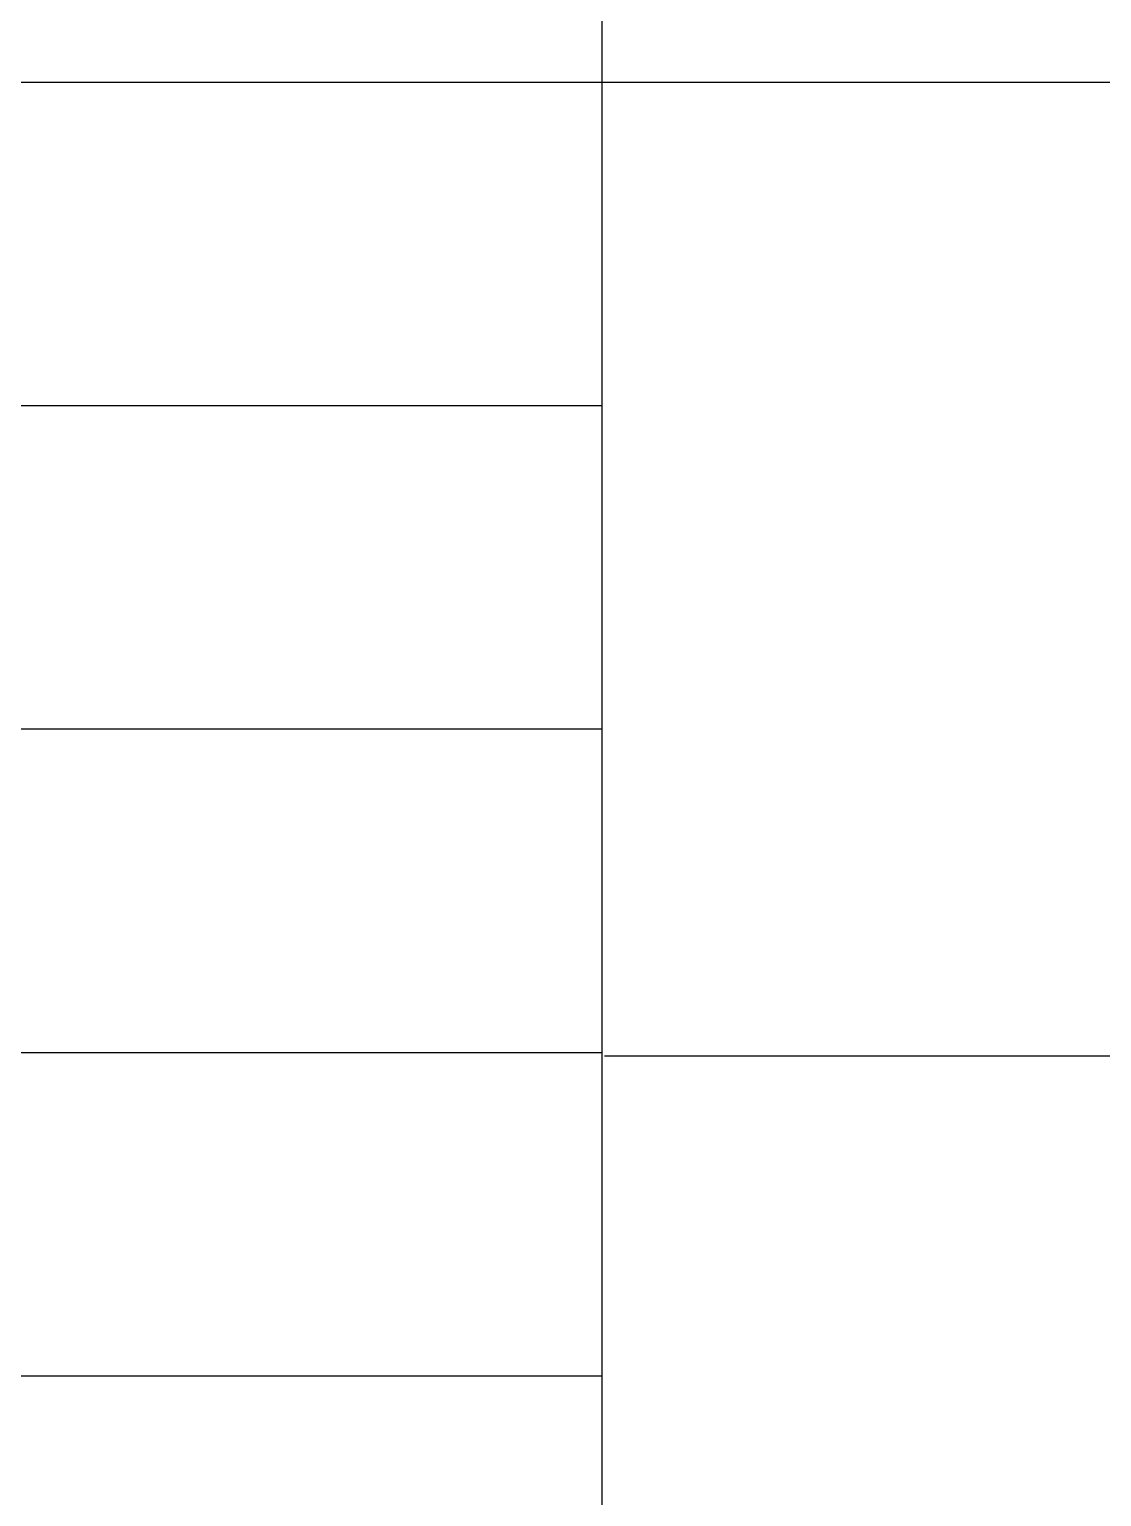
# Model space of a CAD drawing. Header units: millimetres. Extents: x -23631 to 2610815, y 484233 to 2921318.
# Drawn here: x 1763247 to 1764903, y 1418870 to 1421136 of the extents above; entities that cross this region are included whole.
import ezdxf

# ---------------------------------------------------------------- set-up
doc = ezdxf.new("R2010")
doc.units = ezdxf.units.MM

# ---------------------------------------------------------------- blocks, each defined once
blk = doc.blocks.new('üü')
at = {"lineweight": 25, "ltscale": 15}
for p, q in [((3750394, 336833.2), (3750394, 330047)), ((3742381.3, 333752.6), (3750394, 333752.6)), ((3750394, 333752.6), (3765203.1, 333752.6)), ((3742381.3, 333135.5), (3750394, 333135.5)), ((3742381.3, 332518.4), (3750394, 332518.4)), ((3742381.3, 331901.4), (3750394, 331901.4)), ((3750399.5, 331894.6), (3765196.2, 331894.6)), ((3742381.3, 331284.3), (3750394, 331284.3))]:
    blk.add_line(p, q, dxfattribs=at)

msp = doc.modelspace()

# ---------------------------------------------------------------- block references
at = {"xscale": 0.8095442897741573, "yscale": 0.8095442897741573, "zscale": 0.8095442897741573}
msp.add_blockref('üü', (-1271979, 1150866.9), dxfattribs=at)

doc.saveas('drawing.dxf')
